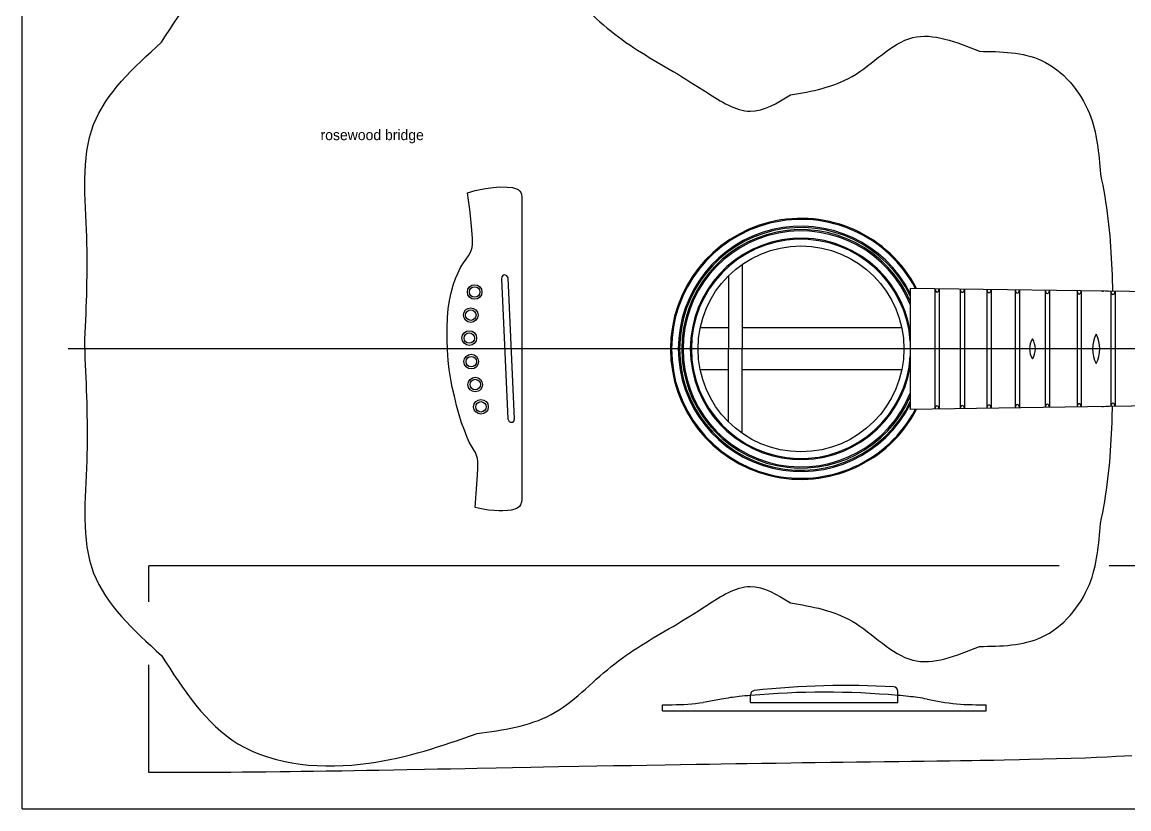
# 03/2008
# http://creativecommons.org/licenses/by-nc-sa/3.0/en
# Model space of a CAD drawing. Header units: metres. Extents: x 0 to 1234, y -807 to 0.
# Drawn here: x 0 to 530, y -805 to -429 of the extents above; entities that cross this region are included whole.
import ezdxf

# ---------------------------------------------------------------- set-up
doc = ezdxf.new("R2010")
doc.units = ezdxf.units.M
doc.layers.add('ANNOTATIONS', color=4, linetype='Continuous')
doc.layers.add('OUTLINE', color=7, linetype='Continuous')

msp = doc.modelspace()

# ---------------------------------------------------------------- linework, layer by layer
at = {"layer": 'ANNOTATIONS'}
msp.add_line((30, -585.34), (30, -585.36), dxfattribs=at)
at = {"layer": 'OUTLINE'}
for p, q in [((0, -805.46), (0, 0)), ((515.95, -501.73), (516.54, -504.39)), ((221.68, -508.6), (225.46, -508.09)), ((225.46, -508.09), (228.62, -507.85)), ((228.62, -507.85), (232.17, -507.97)), ((232.17, -507.97), (234.65, -508.2)), ((234.65, -508.2), (236.15, -508.56)), ((516.54, -504.39), (517.08, -507.05)), ((517.08, -507.05), (517.59, -509.71)), ((213.12, -510.61), (216.83, -509.54)), ((213.63, -514.24), (213.12, -510.61)), ((213.12, -510.61), (213.12, -510.61)), ((216.83, -509.54), (221.68, -508.6)), ((236.15, -508.56), (237.29, -509.15)), ((237.29, -509.15), (238.16, -509.82)), ((238.16, -509.82), (238.71, -510.57)), ((238.71, -510.57), (238.99, -511.32)), ((238.99, -511.32), (239.15, -512.9)), ((239.15, -512.9), (239.19, -514.67)), ((517.59, -509.71), (518.06, -512.38)), ((518.06, -512.38), (518.49, -515.06)), ((214.19, -518.69), (213.63, -514.24)), ((214.7, -523.31), (214.19, -518.69)), ((239.19, -514.67), (239.19, -655.16)), ((518.49, -515.06), (518.89, -517.74)), ((518.89, -517.74), (519.25, -520.42)), ((215.13, -528.51), (214.7, -523.31)), ((519.25, -520.42), (519.59, -523.1)), ((519.59, -523.1), (519.89, -525.79)), ((215.45, -532.57), (215.13, -528.51)), ((519.89, -525.79), (520.16, -528.49)), ((520.16, -528.49), (520.41, -531.18)), ((215.57, -535.33), (215.45, -532.57)), ((520.29, -533.33), (520.29, -533.33)), ((520.41, -531.18), (520.64, -533.88)), ((520.64, -533.88), (520.83, -536.58)), ((213.56, -540.85), (214.3, -539.67)), ((214.3, -539.67), (214.94, -538.33)), ((214.94, -538.33), (215.33, -536.83)), ((215.33, -536.83), (215.57, -535.33)), ((520.83, -536.58), (521.01, -539.28)), ((521.01, -539.28), (521.17, -541.99)), ((209.81, -546.45), (211.19, -544.16)), ((211.19, -544.16), (212.45, -542.35)), ((212.45, -542.35), (213.56, -540.85)), ((344.5, -544.97), (344.5, -585.35)), ((521.17, -541.99), (521.3, -544.69)), ((521.3, -544.69), (521.42, -547.4)), ((207.36, -551.73), (208.43, -549.25)), ((208.43, -549.25), (209.81, -546.45)), ((230.16, -550.08), (229.6, -550.87)), ((231.02, -550), (230.16, -550.08)), ((231.93, -550.43), (231.02, -550)), ((232.6, -551.34), (231.93, -550.43)), ((338, -550.39), (338, -585.35)), ((521.42, -547.4), (521.53, -550.11)), ((521.53, -550.11), (521.62, -552.82)), ((205.24, -558.52), (206.26, -554.89)), ((206.26, -554.89), (207.36, -551.73)), ((229.6, -550.87), (229.37, -551.89)), ((229.37, -551.89), (232.48, -618.84)), ((235.68, -618.88), (232.6, -551.34)), ((232.6, -551.34), (232.6, -551.34)), ((521.62, -552.82), (521.69, -555.53)), ((521.69, -555.53), (521.75, -557.84)), ((204.49, -562.26), (205.24, -558.52)), ((884.23, -563.19), (425.02, -556.41)), ((425.02, -556.41), (425.02, -614.28)), ((436.78, -556.59), (436.78, -614.11)), ((438.78, -556.62), (438.78, -614.08)), ((448.87, -556.77), (448.87, -613.93)), ((450.87, -556.8), (450.87, -613.9)), ((461.67, -556.95), (461.67, -613.74)), ((463.67, -556.98), (463.67, -613.71)), ((475.23, -557.15), (475.23, -613.54)), ((477.23, -557.18), (477.23, -613.51)), ((489.6, -557.37), (489.6, -613.33)), ((491.6, -557.4), (491.6, -613.3)), ((504.83, -557.59), (504.83, -613.1)), ((506.83, -557.62), (506.83, -613.08)), ((516.67, -557.77), (517.41, -557.78)), ((519.39, -557.81), (518.68, -557.8)), ((520.24, -557.82), (519.79, -557.81)), ((520.96, -557.83), (520.96, -612.87)), ((522.96, -557.86), (522.96, -612.84)), ((203.54, -570.31), (203.9, -566.17)), ((203.9, -566.17), (204.49, -562.26)), ((203.42, -575.27), (203.54, -570.31)), ((203.38, -580.79), (203.42, -575.27)), ((338, -575.35), (324.47, -575.35)), ((420.92, -575.35), (344.5, -575.35)), ((203.5, -585.88), (203.38, -580.79)), ((531.96, -585.35), (21.96, -585.35)), ((30, -585.04), (30, -585.35)), ((30, -585.66), (30, -585.35)), ((203.85, -590.85), (203.5, -585.88)), ((884.23, -585.35), (234.57, -585.35)), ((338, -620.3), (338, -585.35)), ((344.5, -625.73), (344.5, -585.35)), ((204.41, -595.15), (203.85, -590.85)), ((205.2, -599.96), (204.41, -595.15)), ((338, -595.35), (324.47, -595.35)), ((420.92, -595.35), (344.5, -595.35)), ((205.83, -603.62), (205.2, -599.96)), ((206.85, -607.96), (205.83, -603.62)), ((207.92, -612.42), (206.85, -607.96)), ((884.23, -607.51), (425.02, -614.28)), ((209.18, -616.87), (207.92, -612.42)), ((516.67, -612.93), (517.41, -612.92)), ((519.39, -612.89), (518.68, -612.9)), ((520.24, -612.88), (519.79, -612.88)), ((521.62, -617.87), (521.76, -612.86)), ((210.32, -620.66), (209.18, -616.87)), ((232.48, -618.84), (233.03, -620.03)), ((235.28, -619.95), (235.68, -618.88)), ((521.53, -620.58), (521.62, -617.87)), ((521.69, -615.16), (521.71, -614.53)), ((211.62, -624.29), (210.32, -620.66)), ((212.96, -627.76), (211.62, -624.29)), ((233.03, -620.03), (233.7, -620.38)), ((233.7, -620.38), (234.65, -620.46)), ((234.65, -620.46), (235.28, -619.95)), ((521.3, -626), (521.42, -623.29)), ((521.42, -623.29), (521.53, -620.58)), ((213.99, -629.96), (212.96, -627.76)), ((215.29, -632.37), (213.99, -629.96)), ((521.01, -631.41), (521.17, -628.71)), ((521.17, -628.71), (521.3, -626)), ((216.32, -634.03), (215.29, -632.37)), ((216.87, -634.97), (216.32, -634.03)), ((217.3, -635.92), (216.87, -634.97)), ((520.64, -636.82), (520.83, -634.12)), ((520.83, -634.12), (521.01, -631.41)), ((217.66, -636.9), (217.3, -635.92)), ((217.85, -637.77), (217.66, -636.9)), ((218.05, -639.15), (217.85, -637.77)), ((218.01, -642.54), (218.09, -640.49)), ((218.09, -640.49), (218.05, -639.15)), ((520.16, -642.21), (520.41, -639.51)), ((520.41, -639.51), (520.64, -636.82)), ((217.66, -650.27), (217.89, -645.62)), ((217.89, -645.62), (218.01, -642.54)), ((519.59, -647.59), (519.89, -644.9)), ((519.89, -644.9), (520.16, -642.21)), ((217.34, -654.57), (217.66, -650.27)), ((518.89, -652.96), (519.25, -650.28)), ((519.25, -650.28), (519.59, -647.59)), ((216.99, -658.98), (217.34, -654.57)), ((239.19, -655.16), (239.11, -657.29)), ((518.06, -658.31), (518.49, -655.64)), ((518.49, -655.64), (518.89, -652.96)), ((216.83, -661.19), (216.99, -658.98)), ((218.21, -661.59), (216.83, -661.19)), ((220.57, -662.1), (218.21, -661.59)), ((236.9, -661.55), (235.75, -662.06)), ((237.92, -660.84), (236.9, -661.55)), ((238.55, -659.93), (237.92, -660.84)), ((238.95, -658.71), (238.55, -659.93)), ((239.11, -657.29), (238.95, -658.71)), ((517.08, -663.65), (517.59, -660.98)), ((517.59, -660.98), (518.06, -658.31)), ((223.22, -662.45), (220.57, -662.1)), ((225.78, -662.73), (223.22, -662.45)), ((228.11, -662.85), (225.78, -662.73)), ((230.08, -662.81), (228.11, -662.85)), ((232.36, -662.65), (230.08, -662.81)), ((233.98, -662.45), (232.36, -662.65)), ((235.75, -662.06), (233.98, -662.45)), ((515.95, -668.96), (516.54, -666.31)), ((516.54, -666.31), (517.08, -663.65)), ((60.63, -706.38), (60.63, -689.13)), ((496.29, -689.13), (60.63, -689.13)), ((811.59, -689.13), (520.14, -689.13)), ((60.63, -788.13), (60.63, -736.54)), ((348.58, -751.2), (348.58, -750.84)), ((348.58, -754.61), (348.58, -751.2)), ((418.98, -751.18), (418.98, -749.08)), ((418.98, -754.61), (418.98, -751.18)), ((306.39, -755.61), (311.12, -755.61)), ((306.39, -758.61), (306.39, -755.61)), ((328.58, -754.11), (325.95, -754.5)), ((334.66, -752.95), (328.58, -754.11)), ((328.58, -754.11), (328.58, -754.11)), ((348.58, -754.61), (418.98, -754.61)), ((433.05, -752.97), (438.98, -754.11)), ((438.98, -754.11), (438.98, -754.11)), ((438.98, -754.11), (441.6, -754.5)), ((456.44, -755.61), (461.38, -755.61)), ((461.38, -758.61), (461.38, -755.61)), ((306.39, -758.61), (461.38, -758.61)), ((353.83, -783.79), (347.01, -783.89)), ((360.75, -783.69), (353.83, -783.79)), ((367.77, -783.58), (360.75, -783.69)), ((373.31, -783.5), (367.77, -783.58)), ((379.49, -783.41), (373.31, -783.5)), ((386.8, -783.31), (379.49, -783.41)), ((392.96, -783.22), (386.8, -783.31)), ((399.22, -783.14), (392.96, -783.22)), ((406.01, -783.05), (399.22, -783.14)), ((412.65, -782.97), (406.01, -783.05)), ((419.46, -782.88), (412.65, -782.97)), ((425.46, -782.81), (419.46, -782.88)), ((431.63, -782.73), (425.46, -782.81)), ((437.64, -782.65), (431.63, -782.73)), ((443.98, -782.57), (437.64, -782.65)), ((449.08, -782.5), (443.98, -782.57)), ((454.41, -782.42), (449.08, -782.5)), ((458.43, -782.35), (454.41, -782.42)), ((464.99, -782.24), (458.43, -782.35)), ((469.97, -782.15), (464.99, -782.24)), ((477.29, -782), (469.97, -782.15)), ((482.1, -781.9), (477.29, -782)), ((488.53, -781.75), (482.1, -781.9)), ((495, -781.58), (488.53, -781.75)), ((501.96, -781.37), (495, -781.58)), ((508.8, -781.13), (501.96, -781.37)), ((514.09, -780.91), (508.8, -781.13)), ((519.25, -780.68), (514.09, -780.91)), ((523.44, -780.47), (519.25, -780.68)), ((527.49, -780.26), (523.44, -780.47)), ((530.97, -780.07), (527.49, -780.26)), ((64.23, -788.13), (60.63, -788.13)), ((69.62, -788.12), (64.23, -788.13)), ((75.15, -788.11), (69.62, -788.12)), ((81.95, -788.09), (75.15, -788.11)), ((87.51, -788.06), (81.95, -788.09)), ((94.39, -788.02), (87.51, -788.06)), ((99.9, -787.98), (94.39, -788.02)), ((105.36, -787.94), (99.9, -787.98)), ((111.04, -787.89), (105.36, -787.94)), ((116.63, -787.83), (111.04, -787.89)), ((123.48, -787.75), (116.63, -787.83)), ((128.21, -787.7), (123.48, -787.75)), ((133.46, -787.63), (128.21, -787.7)), ((139.46, -787.55), (133.46, -787.63)), ((145.5, -787.46), (139.46, -787.55)), ((152.98, -787.34), (145.5, -787.46)), ((158.92, -787.25), (152.98, -787.34)), ((164.85, -787.15), (158.92, -787.25)), ((170.76, -787.04), (164.85, -787.15)), ((177.92, -786.91), (170.76, -787.04)), ((184.07, -786.79), (177.92, -786.91)), ((192.53, -786.63), (184.07, -786.79)), ((198.73, -786.51), (192.53, -786.63)), ((204.91, -786.39), (198.73, -786.51)), ((212.02, -786.24), (204.91, -786.39)), ((217.81, -786.13), (212.02, -786.24)), ((226.79, -785.95), (217.81, -786.13)), ((234.68, -785.8), (226.79, -785.95)), ((243.44, -785.64), (234.68, -785.8)), ((249.46, -785.52), (243.44, -785.64)), ((256.69, -785.39), (249.46, -785.52)), ((266.46, -785.22), (256.69, -785.39)), ((274.98, -785.07), (266.46, -785.22)), ((282.97, -784.93), (274.98, -785.07)), ((291.44, -784.79), (282.97, -784.93)), ((298.88, -784.66), (291.44, -784.79)), ((307.63, -784.52), (298.88, -784.66)), ((314.98, -784.4), (307.63, -784.52)), ((322.48, -784.28), (314.98, -784.4)), ((328.86, -784.18), (322.48, -784.28)), ((334.52, -784.09), (328.86, -784.18)), ((341.44, -783.98), (334.52, -784.09)), ((347.01, -783.89), (341.44, -783.98)), ((0, -805.46), (1147.78, -805.46))]:
    msp.add_line(p, q, dxfattribs=at)
for centre, radius in [((372.69, -585.35), 49.25), ((216.55, -558.13), 3.5), ((216.55, -558.13), 2.5), ((214.7, -569.2), 3.5), ((214.7, -569.2), 2.5), ((213.97, -580.17), 3.5), ((213.97, -580.17), 2.5), ((214.91, -591.46), 3.5), ((214.91, -591.46), 2.5), ((216.82, -602.42), 3.5), ((216.82, -602.42), 2.5), ((219.56, -613.08), 3.5), ((219.56, -613.08), 2.5)]:
    msp.add_circle(centre, radius, dxfattribs=at)
for centre, radius, start, end in [((372.69, -585.35), 62.44, 27.5591, 332.4409), ((372.69, -585.35), 61.94, 27.8095, 332.1905), ((372.69, -585.35), 58.69, 26.9198, 333.0802), ((372.69, -585.35), 58.07, 25.6889, 334.3111), ((372.69, -585.35), 57.07, 23.5157, 336.4843), ((372.69, -585.35), 56.45, 22.0247, 337.9753), ((372.69, -585.35), 52.95, 8.7737, 351.2263), ((372.69, -585.35), 52.45, 3.87, 356.13), ((490.8, -585.35), 8.76, 147.1556, 212.8444), ((476.09, -585.35), 8.76, 327.1556, 32.8444), ((527.05, -585.35), 14.88, 151.9275, 208.0725), ((500.8, -585.35), 14.88, 331.9275, 28.0725), ((394.3, -1146.41), 399.98, 86.7328, 96.3071), ((353.33, -851.2), 100, 95.8463, 100.7612), ((383.89, -1149.61), 399.98, 95.0653, 95.8463), ((350.58, -750.84), 2, 96.3071, 180), ((383.89, -1149.61), 399.98, 84.9672, 95.0653), ((416.98, -749.08), 2, 0, 86.7328), ((383.89, -1149.61), 399.98, 84.2133, 84.9672), ((414.13, -851.16), 100, 79.0969, 84.2133), ((311.12, -655.61), 100, 270, 278.5308), ((456.44, -655.61), 100, 261.4692, 270)]:
    msp.add_arc(centre, radius, start, end, dxfattribs=at)
for centre, major_axis, start_param, end_param in [((437.78, -556.6), (0, -1.5), 4.705648, 1.557883), ((449.87, -556.78), (0, -1.5), 4.705648, 1.557883), ((462.67, -556.97), (0, -1.5), 4.705648, 1.557883), ((476.23, -557.17), (0, -1.5), 4.705648, 1.557883), ((490.6, -557.38), (0, -1.5), 4.705648, 1.557883), ((505.83, -557.6), (0, -1.5), 4.705648, 1.557883), ((521.96, -557.84), (0, -1.5), 4.705648, 1.557883), ((437.78, -614.1), (0, 1.5), -1.557883, -4.705648), ((449.87, -613.92), (0, 1.5), -1.557883, -4.705648), ((462.67, -613.73), (0, 1.5), -1.557883, -4.705648), ((476.23, -613.53), (0, 1.5), -1.557883, -4.705648), ((490.6, -613.32), (0, 1.5), -1.557883, -4.705648), ((505.83, -613.09), (0, 1.5), -1.557883, -4.705648), ((521.96, -612.86), (0, 1.5), -1.557883, -4.705648)]:
    msp.add_ellipse(centre, major_axis=major_axis, ratio=0.666542, start_param=start_param, end_param=end_param, dxfattribs=at)
for points in [[(66.65, -438.63), (103.23, -396.43), (165.85, -387.08), (217.72, -401.24)], [(217.72, -401.24), (253.11, -410.35), (281.82, -433.32), (311.6, -452.57)], [(367.71, -463.84), (397.17, -455.01), (426.17, -436.4), (458.08, -442.96)], [(30.04, -580.7), (30.92, -531.79), (34.22, -478.06), (66.65, -438.63)], [(458.08, -442.96), (487.81, -447.37), (510.73, -472.67), (515.95, -501.73)], [(311.6, -452.57), (327.75, -462.69), (348.41, -471.64), (367.71, -463.84)], [(30, -585.04), (30, -583.59), (29.96, -582.15), (30.04, -580.7)], [(30, -585.66), (30, -587.1), (29.96, -588.55), (30.04, -589.99)], [(30.04, -589.99), (30.92, -638.91), (34.22, -692.63), (66.65, -732.07)], [(458.08, -727.74), (487.81, -723.33), (510.73, -698.02), (515.95, -668.96)], [(311.6, -718.13), (327.75, -708), (348.41, -699.06), (367.71, -706.86)], [(367.71, -706.86), (397.17, -715.68), (426.17, -734.3), (458.08, -727.74)], [(217.72, -769.46), (253.11, -760.34), (281.82, -737.38), (311.6, -718.13)], [(66.65, -732.07), (103.23, -774.27), (165.85, -783.62), (217.72, -769.46)]]:
    msp.add_spline(points, degree=3, dxfattribs=at)

# ---------------------------------------------------------------- texts
at = {"layer": 'ANNOTATIONS', "insert": (142.79, -480.48), "char_height": 5, "attachment_point": 1}
msp.add_mtext('rosewood\\~bridge', dxfattribs=at)

doc.saveas('drawing.dxf')
